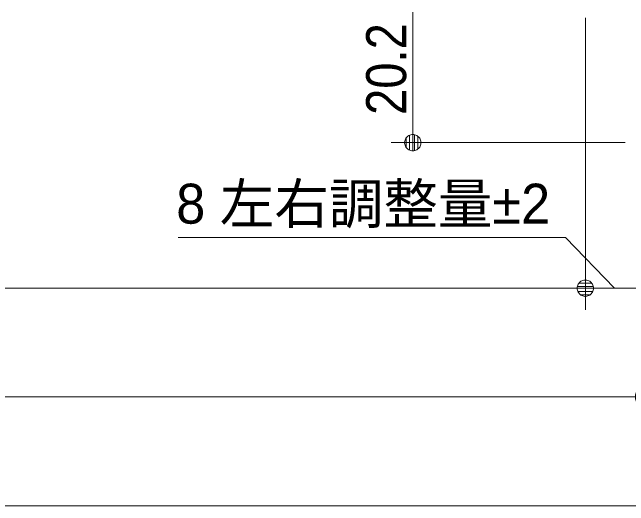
# Model space of a CAD drawing. Units: millimetres, scale not verified. Extents: x -4547 to 4547, y -2284 to 2284.
# Drawn here: x -2070 to -1645.8, y 692 to 1031.7 of the extents above; entities that cross this region are included whole.
import ezdxf
from ezdxf.enums import TextEntityAlignment as Align

# ---------------------------------------------------------------- set-up
doc = ezdxf.new("R2010")
doc.units = ezdxf.units.MM
doc.header["$LTSCALE"] = 20
doc.linetypes.add('CHAIN1', pattern=[8, 5, -1, 1, -1])
for name, color, linetype, lineweight in [('0-0_2寸法-2', 7, 'Continuous', 9), ('0-1_0', 7, 'Continuous', 9), ('0-2_2寸法-1', 7, 'Continuous', 9), ('0-4_3一般', 7, 'Continuous', 9)]:
    doc.layers.add(name, color=color, linetype=linetype, lineweight=lineweight)
doc.styles.add('ＭＳ Ｐゴシック', font='')
doc.styles.get('ＭＳ Ｐゴシック').set_extended_font_data('MS PGothic')

# ---------------------------------------------------------------- blocks, each defined once
blk = doc.blocks.new('_Dot')
at = {"layer": '0-1_0'}
for p, q in [((-10, 0), (-20, 0)), ((9.78, 2), (-9.78, 2)), ((7.99, 6), (-7.99, 6)), ((9.16, -3.98), (-9.16, -3.98)), ((6, -7.98), (-6, -7.98))]:
    blk.add_line(p, q, dxfattribs=at)
for points in [[(10, 0), (9.92, 1.25), (9.69, 2.49), (9.3, 3.68), (8.76, 4.82), (8.09, 5.88), (7.29, 6.85), (6.37, 7.71), (5.36, 8.44), (4.26, 9.05), (3.09, 9.51), (1.87, 9.82), (0.63, 9.98), (-0.63, 9.98), (-1.87, 9.82), (-3.09, 9.51), (-4.26, 9.05), (-5.36, 8.44), (-6.37, 7.71), (-7.29, 6.85), (-8.09, 5.88), (-8.76, 4.82), (-9.3, 3.68), (-9.69, 2.49), (-9.92, 1.25), (-10, 0), (0, 0)], [(-10, 0), (-9.92, -1.25), (-9.69, -2.49), (-9.3, -3.68), (-8.76, -4.82), (-8.09, -5.88), (-7.29, -6.85), (-6.37, -7.71), (-5.36, -8.44), (-4.26, -9.05), (-3.09, -9.51), (-1.87, -9.82), (-0.63, -9.98), (0.63, -9.98), (1.87, -9.82), (3.09, -9.51), (4.26, -9.05), (5.36, -8.44), (6.37, -7.71), (7.29, -6.85), (8.09, -5.88), (8.76, -4.82), (9.3, -3.68), (9.69, -2.49), (9.92, -1.25), (10, 0), (0, 0)]]:
    blk.add_lwpolyline(points, close=True, dxfattribs=at)
blk = doc.blocks.new('グループ-74')
at = {"layer": '0-4_3一般'}
for p, q in [((-7150, 25990), (-7150, 25890)), ((-5000, 26040), (-7100, 26040)), ((-5000, 20690), (-5000, 26040)), ((-5900, 25840), (-7100, 25840)), ((-5700, 25840), (-5120, 25840)), ((-5700, 24530), (-5700, 25840)), ((-5900, 20990), (-5654.8, 20990)), ((-5900, 18890), (-5900, 20990)), ((-5780, 19390), (-5780, 20640)), ((-5730, 20690), (-5470, 20690)), ((-5420, 20640), (-5420, 20590)), ((-5300, 20540), (-5370, 20540)), ((-5300, 20040), (-5370, 20040)), ((-5300, 18890), (-5300, 20040)), ((-5420, 19990), (-5420, 19390)), ((-5470, 19340), (-5730, 19340)), ((-5350, 18840), (-5850, 18840))]:
    blk.add_line(p, q, dxfattribs=at)
at = {"layer": '0-4_3一般', "linetype": 'CHAIN1'}
for p, q in [((-5580, 24377), (-5580, 24223)), ((-5657, 24300), (-5503, 24300)), ((-5979, 22660), (-4479, 22660)), ((-5580, 21097), (-5580, 20943)), ((-5503, 21020), (-5657, 21020))]:
    blk.add_line(p, q, dxfattribs=at)
at = {"layer": '0-4_3一般'}
for points in [[(-5654.8, 24330), (-5900, 24330), (-5900, 25840)], [(-5700, 24530), (-5120, 24530), (-5120, 25840)], [(-5505.2, 20990), (-5200, 20990), (-5200, 24330), (-5505.2, 24330)], [(-5300, 20540), (-5300, 20690), (-5000, 20690)]]:
    blk.add_lwpolyline(points, dxfattribs=at)
for centre, radius, start, end in [((-7100, 25990), 50, 90, 180), ((-7100, 25890), 50, 180, 270), ((-5580, 24300), 70, 90, 146.25101), ((-5580, 24300), 70, 33.74899, 90), ((-5654.8, 24350), 20, 270, 326.25101), ((-5505.2, 24350), 20, 213.74899, 270), ((-5654.8, 20970), 20, 33.74899, 90), ((-5580, 21020), 70, 213.74899, 270), ((-5580, 21020), 70, 270, 326.25101), ((-5505.2, 20970), 20, 90, 146.25101), ((-5730, 20640), 50, 90, 180), ((-5470, 20640), 50, 0, 90), ((-5370, 20590), 50, 180, 270), ((-5370, 19990), 50, 90, 180), ((-5730, 19390), 50, 180, 270), ((-5470, 19390), 50, 270, 0), ((-5850, 18890), 50, 180, 270), ((-5350, 18890), 50, 270, 0)]:
    blk.add_arc(centre, radius, start, end, dxfattribs=at)
blk = doc.blocks.new('グループ-76')
at = {"layer": '0-4_3一般'}
blk.add_blockref('グループ-74', (0, 0), dxfattribs=at)
blk = doc.blocks.new('グループ-83')
at = {"layer": '0-4_3一般'}
blk.add_blockref('グループ-76', (0, 0), dxfattribs=at)

msp = doc.modelspace()

# ---------------------------------------------------------------- linework, layer by layer
at = {"layer": '0-0_2寸法-2'}
for p, q in [((-1675.63, 1028), (-1675.63, 826.77)), ((-1686.88, 841.77), (-1698.14, 841.77)), ((-1675.63, 841.77), (-1635.63, 841.77))]:
    msp.add_line(p, q, dxfattribs=at)
msp.add_lwpolyline([(-1955.84, 876.77), (-1689.34, 876.77), (-1655.63, 841.77)], dxfattribs=at)
at = {"layer": '0-2_2寸法-1'}
for p, q in [((-1794.39, 1031.74), (-1794.39, 953.26)), ((-1675.63, 1028), (-1675.63, 826.77)), ((-1648.13, 942), (-1809.39, 942)), ((-1686.88, 841.77), (-3401.87, 841.77)), ((-1646.88, 767), (-3426.87, 767)), ((-1616.88, 692), (-3456.87, 692))]:
    msp.add_line(p, q, dxfattribs=at)

# ---------------------------------------------------------------- block references
at = {"layer": '0-0_2寸法-2', "xscale": 0.5627563, "yscale": 0.5627563}
msp.add_blockref('_Dot', (-1675.63, 841.77), dxfattribs=at)
at = {"layer": '0-2_2寸法-1', "xscale": 0.5627563, "yscale": 0.5627563, "rotation": 270}
msp.add_blockref('_Dot', (-1794.39, 942), dxfattribs=at)
at = {"layer": '0-2_2寸法-1', "xscale": 0.5627563, "yscale": 0.5627563}
for p in [(-1675.63, 841.77), (-1635.63, 767)]:
    msp.add_blockref('_Dot', p, dxfattribs=at)
at = {"layer": '0-4_3一般', "xscale": 0.05, "yscale": 0.05}
msp.add_blockref('グループ-83', (-1340.62, 0), dxfattribs=at)

# ---------------------------------------------------------------- texts
at = {"layer": '0-0_2寸法-2', "style": 'ＭＳ Ｐゴシック'}
msp.add_text('8 左右調整量±2', height=27.51, dxfattribs=at).set_placement((-1957.24, 877.96), align=Align.BOTTOM_LEFT)
at = {"layer": '0-2_2寸法-1', "style": 'ＭＳ Ｐゴシック', "width": 0.9}
msp.add_text('20.2', height=27.57, rotation=90, dxfattribs=at).set_placement((-1790.67, 961.09), align=Align.BOTTOM_LEFT)

doc.saveas('drawing.dxf')
